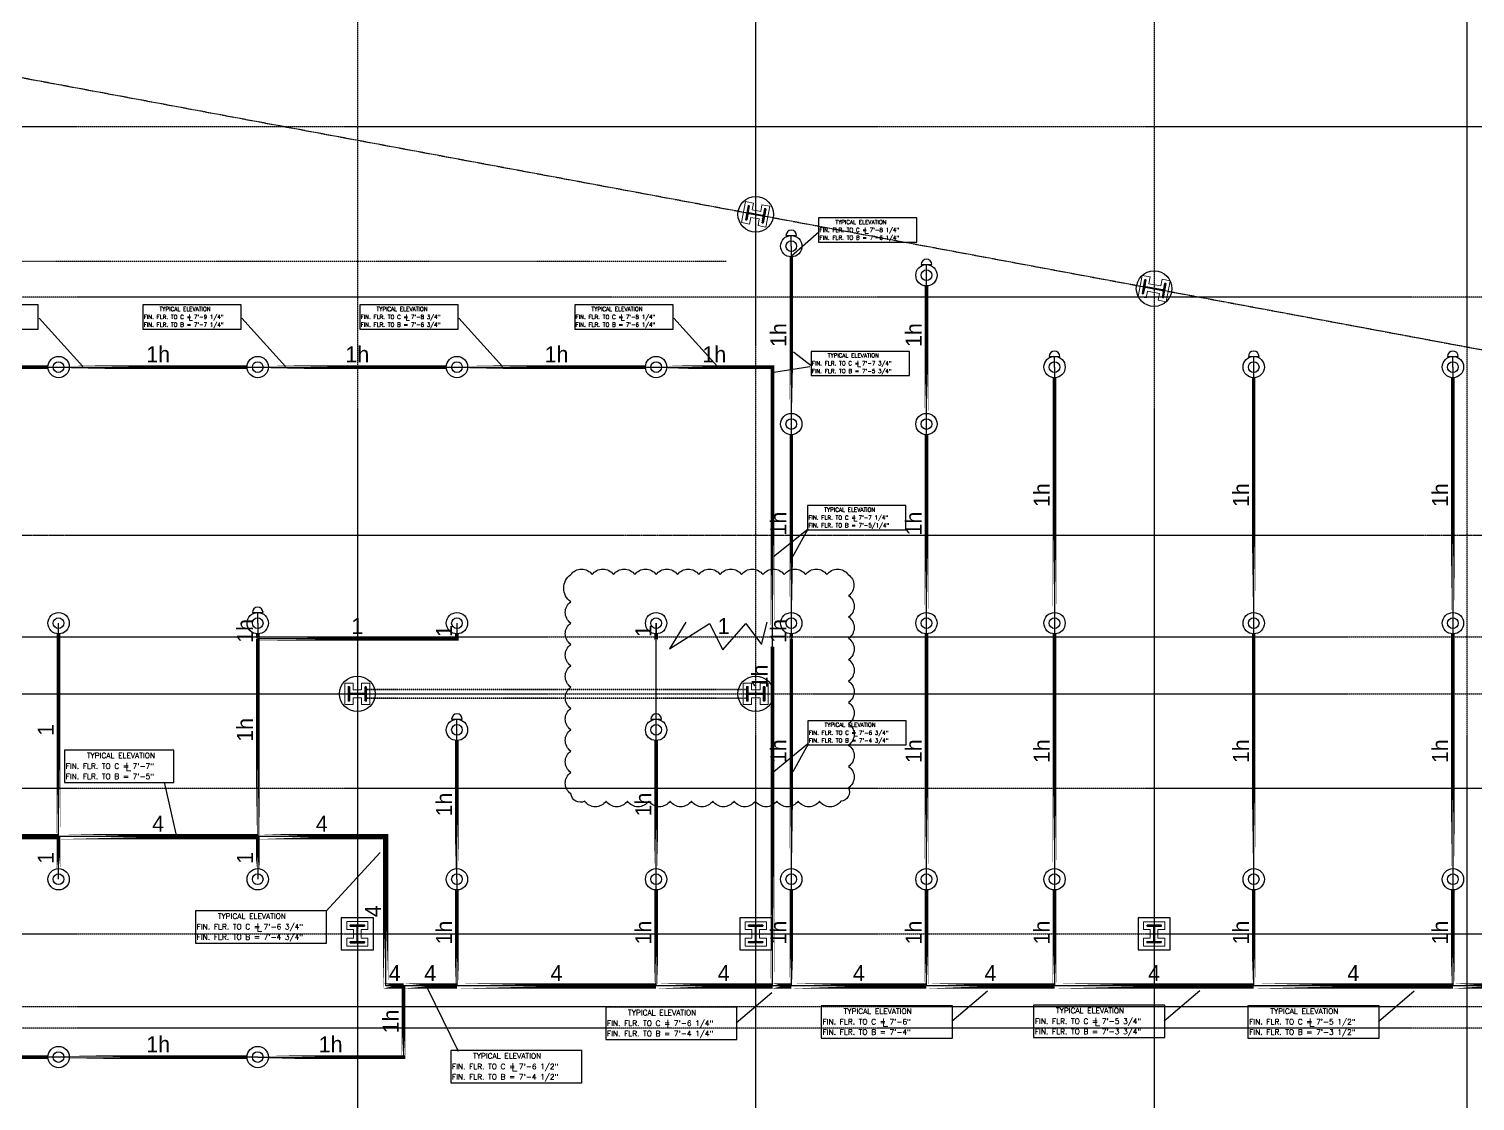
# Model space of a CAD drawing. Header units: inches. Extents: x 1442 to 5389, y 34 to 2400.
# Drawn here: x 3740 to 4553, y 1110 to 1712 of the extents above; entities that cross this region are included whole.
import ezdxf
from ezdxf.enums import TextEntityAlignment as Align

# ---------------------------------------------------------------- set-up
doc = ezdxf.new("R2010")
doc.units = ezdxf.units.IN
doc.header["$MEASUREMENT"] = 0
for name, pattern in [('CENTER2', [1.125, 0.75, -0.125, 0.125, -0.125]), ('DASHDOT2', [0.5, 0.25, -0.125, 0, -0.125]), ('HIDDEN2', [0.1875, 0.125, -0.0625])]:
    doc.linetypes.add(name, pattern=pattern)
for name, color, linetype, lineweight in [('A-Detl-Hatch', 1, 'Continuous', 18), ('A-Detl-Wide', 2, 'Continuous', 35), ('S-Detl-Hatch', 1, 'Continuous', 18), ('S-Detl-Wide', 3, 'Continuous', 35)]:
    doc.layers.add(name, color=color, linetype=linetype, lineweight=lineweight)
for name, color, linetype in [('A-Grid(SmallScale)', 11, 'CENTER2'), ('A-Roof-Above', 7, 'HIDDEN2'), ('ALAN MARKUP', 6, 'Continuous'), ('Coordination', 1, 'Continuous'), ('HEADUP', 1, 'Continuous'), ('PIPEBL', 1, 'Continuous'), ('pipemn', 1, 'Continuous'), ('PIPESPC', 1, 'Continuous'), ('S-Structural Concrete', 4, 'Continuous'), ('spk-cap', 1, 'Continuous'), ('TIDYPIPE', 1, 'Continuous')]:
    doc.layers.add(name, color=color, linetype=linetype)
doc.layers.add('Zoning Envelope', color=7, linetype='DASHDOT2', true_color=0xaa0061)
doc.styles.add('PIPE', font='PIPE.SHX')
doc.styles.add('ROMAND', font='romand', dxfattribs={"width": 0.75, "height": 1.5})
doc.styles.add('ROMANS', font='ROMANS', dxfattribs={"height": 0.25})

# ---------------------------------------------------------------- blocks, each defined once
blk = doc.blocks.new('*U22')
at = {"layer": 'A-Detl-Hatch'}
h = blk.add_hatch(dxfattribs=at)
h.set_pattern_fill('ANSI32', color=256, scale=6, style=0)
h.set_pattern_definition([(45, (0, -4.96), (-1.591, 1.591), []), (45, (1.0607, -4.96), (-1.591, 1.591), [])])
edge = h.paths.add_edge_path()
edge.add_line((3.9925, -9.92), (3.9925, -9.39))
edge.add_line((3.9925, -9.39), (0.6575, -9.39))
edge.add_arc((0.6575, -8.89), 0.5, 180, 270, ccw=False)
edge.add_line((0.1575, -8.89), (0.1575, -1.03))
edge.add_arc((0.6575, -1.03), 0.5, 90, 180, ccw=False)
edge.add_line((0.6575, -0.53), (3.9925, -0.53))
edge.add_line((3.9925, -0.53), (3.9925, 0))
edge.add_line((3.9925, 0), (-3.9925, 0))
edge.add_line((-3.9925, 0), (-3.9925, -0.53))
edge.add_line((-3.9925, -0.53), (-0.6575, -0.53))
edge.add_arc((-0.6575, -1.03), 0.5, 0, 90, ccw=False)
edge.add_line((-0.1575, -1.03), (-0.1575, -8.89))
edge.add_arc((-0.6575, -8.89), 0.5, -90, 0, ccw=False)
edge.add_line((-0.6575, -9.39), (-3.9925, -9.39))
edge.add_line((-3.9925, -9.39), (-3.9925, -9.92))
edge.add_line((-3.9925, -9.92), (3.9925, -9.92))
at = {"color": 0, "linetype": 'ByBlock'}
blk.add_lwpolyline([(3.9925, -9.92), (3.9925, -9.39), (0.6575, -9.39, -0.41421356), (0.1575, -8.89), (0.1575, -1.03, -0.41421356), (0.6575, -0.53), (3.9925, -0.53), (3.9925, 0), (-3.9925, 0), (-3.9925, -0.53), (-0.6575, -0.53, -0.41421356), (-0.1575, -1.03), (-0.1575, -8.89, -0.41421356), (-0.6575, -9.39), (-3.9925, -9.39), (-3.9925, -9.92)], format="xyb", close=True, dxfattribs=at)
blk = doc.blocks.new('w10x39')
at = {"layer": 'S-Detl-Hatch'}
blk.add_lwpolyline([(13843.55, -7311.37), (13843.55, -7306.84), (13839.72, -7306.84), (13839.72, -7301.98), (13843.55, -7301.98), (13843.55, -7297.45), (13831.57, -7297.45), (13831.57, -7301.98), (13835.4, -7301.98), (13835.4, -7306.84), (13831.57, -7306.84), (13831.57, -7311.37)], close=True, dxfattribs=at)
at = {"layer": 'A-Detl-Wide'}
blk.add_blockref('*U22', (13837.56, -7299.45), dxfattribs=at)
blk = doc.blocks.new('*U14')
at = {"layer": 'A-Detl-Hatch'}
h = blk.add_hatch(dxfattribs=at)
h.set_pattern_fill('ANSI32', color=256, scale=6, style=0)
h.set_pattern_definition([(45, (0, -4.865), (-1.591, 1.591), []), (45, (1.0607, -4.865), (-1.591, 1.591), [])])
edge = h.paths.add_edge_path()
edge.add_line((3.98, -9.73), (3.98, -9.295))
edge.add_line((3.98, -9.295), (0.645, -9.295))
edge.add_arc((0.645, -8.795), 0.5, 180, 270, ccw=False)
edge.add_line((0.145, -8.795), (0.145, -0.935))
edge.add_arc((0.645, -0.935), 0.5, 90, 180, ccw=False)
edge.add_line((0.645, -0.435), (3.98, -0.435))
edge.add_line((3.98, -0.435), (3.98, 0))
edge.add_line((3.98, 0), (-3.98, 0))
edge.add_line((-3.98, 0), (-3.98, -0.435))
edge.add_line((-3.98, -0.435), (-0.645, -0.435))
edge.add_arc((-0.645, -0.935), 0.5, 0, 90, ccw=False)
edge.add_line((-0.145, -0.935), (-0.145, -8.795))
edge.add_arc((-0.645, -8.795), 0.5, -90, 0, ccw=False)
edge.add_line((-0.645, -9.295), (-3.98, -9.295))
edge.add_line((-3.98, -9.295), (-3.98, -9.73))
edge.add_line((-3.98, -9.73), (3.98, -9.73))
at = {"color": 0, "linetype": 'ByBlock'}
blk.add_lwpolyline([(3.98, -9.73), (3.98, -9.295), (0.645, -9.295, -0.4142136), (0.145, -8.795), (0.145, -0.935, -0.4142136), (0.645, -0.435), (3.98, -0.435), (3.98, 0), (-3.98, 0), (-3.98, -0.435), (-0.645, -0.435, -0.4142136), (-0.145, -0.935), (-0.145, -8.795, -0.4142136), (-0.645, -9.295), (-3.98, -9.295), (-3.98, -9.73)], format="xyb", close=True, dxfattribs=at)
blk = doc.blocks.new('W10X33')
at = {"layer": 'S-Detl-Hatch'}
blk.add_lwpolyline([(13773.78, -7310.28), (13773.78, -7305.84), (13769.95, -7305.84), (13769.95, -7300.98), (13773.78, -7300.98), (13773.78, -7296.55), (13761.82, -7296.55), (13761.82, -7300.98), (13765.66, -7300.98), (13765.66, -7305.84), (13761.82, -7305.84), (13761.82, -7310.28)], close=True, dxfattribs=at)
at = {"layer": 'A-Detl-Wide'}
blk.add_blockref('*U14', (13767.8, -7298.55), dxfattribs=at)
blk = doc.blocks.new('*U23')
at = {"layer": 'A-Detl-Hatch'}
h = blk.add_hatch(dxfattribs=at)
h.set_pattern_fill('ANSI32', color=256, scale=6, style=0)
h.set_pattern_definition([(45, (0, -5.05), (-1.591, 1.591), []), (45, (1.0607, -5.05), (-1.591, 1.591), [])])
edge = h.paths.add_edge_path()
edge.add_line((4.01, -10.1), (4.01, -9.48))
edge.add_line((4.01, -9.48), (0.675, -9.48))
edge.add_arc((0.675, -8.98), 0.5, 180, 270, ccw=False)
edge.add_line((0.175, -8.98), (0.175, -1.12))
edge.add_arc((0.675, -1.12), 0.5, 90, 180, ccw=False)
edge.add_line((0.675, -0.62), (4.01, -0.62))
edge.add_line((4.01, -0.62), (4.01, 0))
edge.add_line((4.01, 0), (-4.01, 0))
edge.add_line((-4.01, 0), (-4.01, -0.62))
edge.add_line((-4.01, -0.62), (-0.675, -0.62))
edge.add_arc((-0.675, -1.12), 0.5, 0, 90, ccw=False)
edge.add_line((-0.175, -1.12), (-0.175, -8.98))
edge.add_arc((-0.675, -8.98), 0.5, -90, 0, ccw=False)
edge.add_line((-0.675, -9.48), (-4.01, -9.48))
edge.add_line((-4.01, -9.48), (-4.01, -10.1))
edge.add_line((-4.01, -10.1), (4.01, -10.1))
at = {"color": 0, "linetype": 'ByBlock'}
blk.add_lwpolyline([(4.01, -10.1), (4.01, -9.48), (0.675, -9.48, -0.4142136), (0.175, -8.98), (0.175, -1.12, -0.4142136), (0.675, -0.62), (4.01, -0.62), (4.01, 0), (-4.01, 0), (-4.01, -0.62), (-0.675, -0.62, -0.4142136), (-0.175, -1.12), (-0.175, -8.98, -0.4142136), (-0.675, -9.48), (-4.01, -9.48), (-4.01, -10.1)], format="xyb", close=True, dxfattribs=at)
blk = doc.blocks.new('W10X45')
at = {"layer": 'S-Detl-Hatch'}
blk.add_lwpolyline([(13921.91, -7311.37), (13921.91, -7306.75), (13918.07, -7306.75), (13918.07, -7301.89), (13921.91, -7301.89), (13921.91, -7297.27), (13909.89, -7297.27), (13909.89, -7301.89), (13913.72, -7301.89), (13913.72, -7306.75), (13909.89, -7306.75), (13909.89, -7311.37)], close=True, dxfattribs=at)
at = {"layer": 'A-Detl-Wide'}
blk.add_blockref('*U23', (13915.9, -7299.27), dxfattribs=at)
blk = doc.blocks.new('*U20')
at = {"layer": 'A-Detl-Hatch'}
h = blk.add_hatch(dxfattribs=at)
h.set_pattern_fill('ANSI32', color=256, scale=6, style=0)
h.set_pattern_definition([(45, (0, -5.97), (-1.591, 1.591), []), (45, (1.0607, -5.97), (-1.591, 1.591), [])])
edge = h.paths.add_edge_path()
edge.add_line((4.0025, -11.94), (4.0025, -11.425))
edge.add_line((4.0025, -11.425), (0.7475, -11.425))
edge.add_arc((0.7475, -10.825), 0.6, 180, 270, ccw=False)
edge.add_line((0.1475, -10.825), (0.1475, -1.115))
edge.add_arc((0.7475, -1.115), 0.6, 90, 180, ccw=False)
edge.add_line((0.7475, -0.515), (4.0025, -0.515))
edge.add_line((4.0025, -0.515), (4.0025, 0))
edge.add_line((4.0025, 0), (-4.0025, 0))
edge.add_line((-4.0025, 0), (-4.0025, -0.515))
edge.add_line((-4.0025, -0.515), (-0.7475, -0.515))
edge.add_arc((-0.7475, -1.115), 0.6, 0, 90, ccw=False)
edge.add_line((-0.1475, -1.115), (-0.1475, -10.825))
edge.add_arc((-0.7475, -10.825), 0.6, -90, 0, ccw=False)
edge.add_line((-0.7475, -11.425), (-4.0025, -11.425))
edge.add_line((-4.0025, -11.425), (-4.0025, -11.94))
edge.add_line((-4.0025, -11.94), (4.0025, -11.94))
at = {"color": 0, "linetype": 'ByBlock'}
blk.add_lwpolyline([(4.0025, -11.94), (4.0025, -11.425), (0.7475, -11.425, -0.41421356), (0.1475, -10.825), (0.1475, -1.115, -0.41421356), (0.7475, -0.515), (4.0025, -0.515), (4.0025, 0), (-4.0025, 0), (-4.0025, -0.515), (-0.7475, -0.515, -0.41421356), (-0.1475, -1.115), (-0.1475, -10.825, -0.41421356), (-0.7475, -11.425), (-4.0025, -11.425), (-4.0025, -11.94)], format="xyb", close=True, dxfattribs=at)
blk = doc.blocks.new('W12X40')
at = {"layer": 'S-Detl-Hatch'}
blk.add_lwpolyline([(14080.89, -7310.28), (14080.89, -7305.76), (14077.04, -7305.76), (14077.04, -7298.85), (14080.89, -7298.85), (14080.89, -7294.34), (14068.89, -7294.34), (14068.89, -7298.85), (14072.74, -7298.85), (14072.74, -7305.76), (14068.89, -7305.76), (14068.89, -7310.28)], close=True, dxfattribs=at)
at = {"layer": 'A-Detl-Wide'}
blk.add_blockref('*U20', (14074.89, -7296.34), dxfattribs=at)
blk = doc.blocks.new('SPRIG1')
for radius in [6, 3]:
    blk.add_circle((0, 0), radius)
blk = doc.blocks.new('PIPESPC')
at = {"layer": 'PIPESPC', "style": 'PIPE', "width": 0.9}
blk.add_attdef('SIZE', text='', height=9, dxfattribs=at).set_placement((0, 4.02), align=Align.CENTER)
at = {"layer": 'PIPESPC', "style": 'PIPE', "flags": 1}
blk.add_attdef('SCHED', (25.3, 3.89), '', height=9, dxfattribs=at)
blk = doc.blocks.new('CAP')
blk.add_line((0, 3), (0, -3))
blk.add_arc((0, 0), 3, 270, 90)

msp = doc.modelspace()

# ---------------------------------------------------------------- linework, layer by layer
at = {"layer": 'A-Grid(SmallScale)'}
for p, q in [((3924.5, 2370.32), (3924.5, 491.06)), ((4148.5, 491.06), (4148.5, 2370.32)), ((4372.5, 2370.32), (4372.5, 491.06)), ((4548.5, 491.06), (4548.5, 2370.32)), ((1580.5, 2086.87), (5388.5, 1377.08)), ((1580.5, 1657.58), (5388.5, 1657.58)), ((5388.5, 1561.58), (1580.5, 1561.58)), ((5388.5, 1427.58), (1580.5, 1427.58)), ((1595.39, 1370.58), (5388.5, 1370.58)), ((1595.39, 1338.58), (5388.5, 1338.58)), ((1580.5, 1285.58), (5388.5, 1285.58)), ((1580.5, 1203.58), (5388.5, 1203.58)), ((5388.5, 1162.58), (1601.75, 1162.58)), ((5388.5, 1150.58), (1580.5, 1150.58))]:
    msp.add_line(p, q, dxfattribs=at)
at = {"layer": 'A-Roof-Above'}
msp.add_line((3575.13, 1581.89), (4131.88, 1581.89), dxfattribs=at)
at = {"layer": 'ALAN MARKUP'}
msp.add_lwpolyline([(4044.54, 1405.61, -0.520567), (4056.54, 1405.61, -0.520567), (4068.54, 1405.61, -0.520567), (4080.54, 1405.61, -0.520567), (4092.54, 1405.61, -0.520567), (4104.54, 1405.61, -0.520567), (4116.54, 1405.61, -0.520567), (4128.54, 1405.61, -0.520567), (4140.54, 1405.61, -0.520567), (4152.54, 1405.61, -0.520567), (4164.54, 1405.61, -0.520567), (4176.54, 1405.61, -0.520567), (4188.54, 1405.61, -0.520567), (4200.54, 1405.61, -0.520567), (4200.72, 1393.79, -0.520567), (4200.72, 1381.79, -0.520567), (4200.72, 1369.79, -0.520567), (4200.72, 1357.79, -0.520567), (4200.72, 1345.79, -0.520567), (4200.72, 1333.79, -0.520567), (4200.72, 1321.79, -0.520567), (4200.72, 1309.79, -0.520567), (4200.72, 1297.79, -0.520567), (4200.72, 1285.79, -0.520567), (4196.32, 1278.19, -0.520567), (4184.32, 1278.19, -0.520567), (4172.32, 1278.19, -0.520567), (4160.32, 1278.19, -0.520567), (4148.32, 1278.19, -0.520567), (4136.32, 1278.19, -0.520567), (4124.32, 1278.19, -0.520567), (4112.32, 1278.19, -0.520567), (4100.32, 1278.19, -0.520567), (4088.32, 1278.19, -0.520567), (4076.32, 1278.19, -0.520567), (4064.32, 1278.19, -0.520567), (4052.32, 1278.19, -0.520567), (4044.54, 1282.4, -0.520567), (4044.54, 1294.4, -0.520567), (4044.54, 1306.4, -0.520567), (4044.54, 1318.4, -0.520567), (4044.54, 1330.4, -0.520567), (4044.54, 1342.4, -0.520567), (4044.54, 1354.4, -0.520567), (4044.54, 1366.4, -0.520567), (4044.54, 1378.4, -0.520567), (4044.54, 1390.4, -0.520567)], format="xyb", close=True, dxfattribs=at)
for points in [[(4092.5, 1318.32), (4092.5, 1378.32)], [(4109.18, 1378.9), (4100.07, 1363.9), (4122.57, 1378.09), (4130.07, 1363.37), (4142.93, 1378.09), (4151.77, 1366.31), (4154.99, 1378.9)]]:
    msp.add_lwpolyline(points, dxfattribs=at)
at = {"layer": 'Coordination'}
for p, q in [((4168.68, 1584.86), (4183.9, 1598.3)), ((3770.1, 1522.71), (3745.54, 1549.77)), ((3884.17, 1522.71), (3859.61, 1549.77)), ((4006.12, 1522.71), (3981.56, 1549.77)), ((4126.99, 1522.71), (4102.42, 1549.77)), ((4169.73, 1530.88), (4179.62, 1523.31)), ((4158.63, 1519.55), (4178.89, 1522.73)), ((4158.4, 1415.9), (4177.93, 1431.4)), ((4169.45, 1415.9), (4178.07, 1431.4)), ((4158.74, 1294.94), (4177.6, 1310.44)), ((4169.6, 1294.94), (4178.22, 1310.44)), ((3822.68, 1259.92), (3816.13, 1288.97)), ((3937.41, 1249.43), (3906.85, 1216.23)), ((3964, 1172.95), (3981.18, 1137.62)), ((4278.78, 1171.3), (4258.78, 1154.24)), ((4398.15, 1171.6), (4378.15, 1154.53)), ((4518.65, 1171.29), (4498.65, 1154.22)), ((4157.57, 1170.44), (4137.58, 1153.37))]:
    msp.add_line(p, q, dxfattribs=at)
for points in [[(4183.86, 1592.54), (4239.15, 1592.54), (4239.15, 1606.17), (4183.86, 1606.17)], [(3689.83, 1543.63), (3745.13, 1543.63), (3745.13, 1557.25), (3689.83, 1557.25)], [(3803.9, 1543.63), (3859.19, 1543.63), (3859.19, 1557.25), (3803.9, 1557.25)], [(3925.85, 1543.63), (3981.14, 1543.63), (3981.14, 1557.25), (3925.85, 1557.25)], [(4046.71, 1543.63), (4102.01, 1543.63), (4102.01, 1557.25), (4046.71, 1557.25)], [(4179.58, 1517.56), (4234.87, 1517.56), (4234.87, 1531.18), (4179.58, 1531.18)], [(4177.62, 1430.79), (4232.91, 1430.79), (4232.91, 1444.42), (4177.62, 1444.42)], [(4177.77, 1309.83), (4233.07, 1309.83), (4233.07, 1323.46), (4177.77, 1323.46)], [(3759.85, 1288.75), (3821.4, 1288.75), (3821.4, 1306.92), (3759.85, 1306.92)], [(3833.5, 1198.44), (3907.22, 1198.44), (3907.22, 1216.61), (3833.5, 1216.61)], [(4185.38, 1145.01), (4259.11, 1145.01), (4259.11, 1163.18), (4185.38, 1163.18)], [(4304.75, 1145.3), (4378.48, 1145.3), (4378.48, 1163.47), (4304.75, 1163.47)], [(4425.25, 1145), (4498.98, 1145), (4498.98, 1163.17), (4425.25, 1163.17)], [(4064.18, 1144.15), (4137.9, 1144.15), (4137.9, 1162.32), (4064.18, 1162.32)], [(3977.02, 1119.82), (4050.75, 1119.82), (4050.75, 1137.99), (3977.02, 1137.99)]]:
    msp.add_lwpolyline(points, close=True, dxfattribs=at)
at = {"layer": 'PIPEBL', "color": 1}
for p, q in [((4168.5, 1590.32), (4168.5, 1596.32)), ((4168.5, 1590.32), (4168.5, 1490.32)), ((4244.5, 1573.98), (4244.5, 1579.98)), ((4244.5, 1490.32), (4244.5, 1573.98)), ((3644.5, 1522.32), (3756.5, 1522.32)), ((3756.5, 1522.32), (3868.5, 1522.32)), ((3868.5, 1522.32), (3980.5, 1522.32)), ((3980.5, 1522.32), (4092.5, 1522.32)), ((4092.5, 1522.32), (4157.95, 1522.32)), ((4157.95, 1174.32), (4157.95, 1522.32)), ((4316.5, 1522.32), (4316.5, 1528.32)), ((4316.5, 1522.32), (4316.5, 1378.32)), ((4428.5, 1522.32), (4428.5, 1528.32)), ((4428.5, 1378.32), (4428.5, 1522.32)), ((4540.5, 1522.32), (4540.5, 1528.32)), ((4540.5, 1522.32), (4540.5, 1378.32)), ((4168.5, 1490.32), (4168.5, 1378.32)), ((4244.5, 1378.32), (4244.5, 1490.32)), ((3868.5, 1378.32), (3868.5, 1384.32)), ((3756.5, 1258.32), (3756.5, 1378.32)), ((3868.5, 1378.32), (3868.5, 1369.57)), ((3980.5, 1378.32), (3980.5, 1369.57)), ((4092.5, 1378.32), (4092.5, 1369.57)), ((4168.5, 1378.32), (4168.5, 1369.57)), ((4244.5, 1234.32), (4244.5, 1378.32)), ((4316.5, 1378.32), (4316.5, 1234.32)), ((4428.5, 1234.32), (4428.5, 1378.32)), ((4540.5, 1378.32), (4540.5, 1234.32)), ((3868.5, 1369.57), (3868.5, 1258.32)), ((3980.5, 1369.57), (3868.5, 1369.57)), ((4168.5, 1369.57), (4168.5, 1234.32)), ((3980.5, 1318.32), (3980.5, 1324.32)), ((3980.5, 1234.32), (3980.5, 1318.32)), ((4092.5, 1318.32), (4092.5, 1324.32)), ((4092.5, 1234.32), (4092.5, 1318.32)), ((3756.5, 1234.32), (3756.5, 1258.32)), ((3868.5, 1258.32), (3868.5, 1234.32)), ((3980.5, 1234.32), (3980.5, 1174.32)), ((4092.5, 1174.32), (4092.5, 1234.32)), ((4168.5, 1234.32), (4168.5, 1174.32)), ((4244.5, 1174.32), (4244.5, 1234.32)), ((4316.5, 1234.32), (4316.5, 1174.32)), ((4428.5, 1174.32), (4428.5, 1234.32)), ((4540.5, 1234.32), (4540.5, 1174.32)), ((3950.5, 1174.32), (3950.5, 1134.32)), ((3756.5, 1134.32), (3644.5, 1134.32)), ((3868.5, 1134.32), (3756.5, 1134.32)), ((3868.5, 1134.32), (3950.5, 1134.32))]:
    msp.add_line(p, q, dxfattribs=at)
at = {"layer": 'pipemn', "color": 1}
for p, q in [((3756.5, 1258.32), (3644.5, 1258.32)), ((3868.5, 1258.32), (3756.5, 1258.32)), ((3940.5, 1258.32), (3868.5, 1258.32)), ((3940.5, 1174.32), (3940.5, 1258.32)), ((3950.5, 1174.32), (3940.5, 1174.32)), ((3980.5, 1174.32), (3950.5, 1174.32)), ((4092.5, 1174.32), (3980.5, 1174.32)), ((4168.5, 1174.32), (4092.5, 1174.32)), ((4244.5, 1174.32), (4168.5, 1174.32)), ((4316.5, 1174.32), (4244.5, 1174.32)), ((4428.5, 1174.32), (4316.5, 1174.32)), ((4540.5, 1174.32), (4428.5, 1174.32)), ((4580.5, 1174.32), (4540.5, 1174.32))]:
    msp.add_line(p, q, dxfattribs=at)
at = {"layer": 'S-Detl-Wide', "linetype": 'HIDDEN2'}
for p, q in [((3929.55, 1341.08), (4143.45, 1341.08)), ((3929.55, 1336.08), (4143.45, 1336.08))]:
    msp.add_line(p, q, dxfattribs=at)
at = {"layer": 'S-Structural Concrete'}
for points in [[(3915.5, 1194.58), (3933.5, 1194.58), (3933.5, 1212.58), (3915.5, 1212.58)], [(4139.5, 1194.58), (4157.5, 1194.58), (4157.5, 1212.58), (4139.5, 1212.58)], [(4363.5, 1194.58), (4381.5, 1194.58), (4381.5, 1212.58), (4363.5, 1212.58)]]:
    msp.add_lwpolyline(points, close=True, dxfattribs=at)
for centre in [(4148.5, 1608.21), (4372.5, 1566.46), (3924.5, 1338.58), (4148.5, 1338.58)]:
    msp.add_circle(centre, 10, dxfattribs=at)
at = {"layer": 'TIDYPIPE', "color": 1}
for points, const_width in [([(4168.5, 1496.32), (4168.5, 1584.32)], 2), ([(4244.5, 1496.32), (4244.5, 1567.98)], 2), ([(3650.5, 1522.32), (3750.5, 1522.32)], 2), ([(3762.5, 1522.32), (3862.5, 1522.32)], 2), ([(3874.5, 1522.32), (3974.5, 1522.32)], 2), ([(3986.5, 1522.32), (4086.5, 1522.32)], 2), ([(4098.5, 1522.32), (4158.95, 1522.32)], 2), ([(4157.95, 1374.07), (4157.95, 1523.32)], 2), ([(4316.5, 1384.32), (4316.5, 1516.32)], 2), ([(4428.5, 1384.32), (4428.5, 1516.32)], 2), ([(4540.5, 1384.32), (4540.5, 1516.32)], 2), ([(4168.5, 1384.32), (4168.5, 1484.32)], 2), ([(4244.5, 1384.32), (4244.5, 1484.32)], 2), ([(3756.5, 1258.32), (3756.5, 1372.32)], 2), ([(3868.5, 1369.57), (3868.5, 1372.32)], 2), ([(3868.5, 1258.32), (3868.5, 1369.57)], 2), ([(3868.5, 1369.57), (3981.5, 1369.57)], 2), ([(3980.5, 1368.57), (3980.5, 1372.32)], 2), ([(4092.5, 1368.57), (4092.5, 1372.32)], 2), ([(4157.95, 1174.32), (4157.95, 1365.07)], 2), ([(4168.5, 1369.57), (4168.5, 1372.32)], 2), ([(4168.5, 1240.32), (4168.5, 1369.57)], 2), ([(4244.5, 1240.32), (4244.5, 1372.32)], 2), ([(4316.5, 1240.32), (4316.5, 1372.32)], 2), ([(4428.5, 1240.32), (4428.5, 1372.32)], 2), ([(4540.5, 1240.32), (4540.5, 1372.32)], 2), ([(3980.5, 1240.32), (3980.5, 1312.32)], 2), ([(4092.5, 1240.32), (4092.5, 1312.32)], 2), ([(3940.5, 1172.82), (3940.5, 1259.82)], 3), ([(3644.5, 1258.32), (3756.5, 1258.32)], 3), ([(3756.5, 1258.32), (3868.5, 1258.32)], 3), ([(3756.5, 1240.32), (3756.5, 1258.32)], 2), ([(3868.5, 1258.32), (3942, 1258.32)], 3), ([(3868.5, 1240.32), (3868.5, 1258.32)], 2), ([(3980.5, 1174.32), (3980.5, 1228.32)], 2), ([(4092.5, 1174.32), (4092.5, 1228.32)], 2), ([(4168.5, 1174.32), (4168.5, 1228.32)], 2), ([(4244.5, 1174.32), (4244.5, 1228.32)], 2), ([(4316.5, 1174.32), (4316.5, 1228.32)], 2), ([(4428.5, 1174.32), (4428.5, 1228.32)], 2), ([(4540.5, 1174.32), (4540.5, 1228.32)], 2), ([(3939, 1174.32), (3950.5, 1174.32)], 3), ([(3950.5, 1174.32), (3980.5, 1174.32)], 3), ([(3950.5, 1133.32), (3950.5, 1174.32)], 2), ([(3980.5, 1174.32), (4092.5, 1174.32)], 3), ([(4092.5, 1174.32), (4157.95, 1174.32)], 3), ([(4157.95, 1174.32), (4168.5, 1174.32)], 3), ([(4168.5, 1174.32), (4244.5, 1174.32)], 3), ([(4244.5, 1174.32), (4316.5, 1174.32)], 3), ([(4316.5, 1174.32), (4428.5, 1174.32)], 3), ([(4428.5, 1174.32), (4540.5, 1174.32)], 3), ([(4540.5, 1174.32), (4580.5, 1174.32)], 3), ([(3650.5, 1134.32), (3750.5, 1134.32)], 2), ([(3762.5, 1134.32), (3862.5, 1134.32)], 2), ([(3874.5, 1134.32), (3951.5, 1134.32)], 2)]:
    msp.add_lwpolyline(points, close=True, dxfattribs=dict(at, const_width=const_width))
at = {"layer": 'Zoning Envelope'}
msp.add_lwpolyline([(5388.5, 1427.58), (2320.5, 1427.58, 0.000426), (2187.15, 1427.47, 0.001551), (1580.5, 1424.66, 0.001255)], format="xyb", dxfattribs=at)

# ---------------------------------------------------------------- block references
for name, p, rotation in [('w10x39', (-5567.78, -10656.63), 79.441666666667), ('W12X40', (-5385.2, -10932.08), 79.44166666666703), ('W10X45', (-3379.82, -12577.32), 90), ('W10X45', (-3155.82, -12577.32), 90)]:
    msp.add_blockref(name, p, dxfattribs=dict(rotation=rotation))
for name, p in [('w10x39', (-9913.06, 8507.99)), ('W10X33', (-9619.3, 8506.99)), ('W10X33', (-9395.3, 8506.99))]:
    msp.add_blockref(name, p)
at = {"layer": 'HEADUP'}
for p in [(4168.5, 1590.32), (4244.5, 1573.98), (3756.5, 1522.32), (3868.5, 1522.32), (3980.5, 1522.32), (4092.5, 1522.32), (4316.5, 1522.32), (4428.5, 1522.32), (4540.5, 1522.32), (4168.5, 1490.32), (4244.5, 1490.32), (3756.5, 1378.32), (3868.5, 1378.32), (3980.5, 1378.32), (4092.5, 1378.32), (4168.5, 1378.32), (4244.5, 1378.32), (4316.5, 1378.32), (4428.5, 1378.32), (4540.5, 1378.32), (3980.5, 1318.32), (4092.5, 1318.32), (3756.5, 1234.32), (3868.5, 1234.32), (3980.5, 1234.32), (4092.5, 1234.32), (4168.5, 1234.32), (4244.5, 1234.32), (4316.5, 1234.32), (4428.5, 1234.32), (4540.5, 1234.32), (3756.5, 1134.32), (3868.5, 1134.32)]:
    msp.add_blockref('SPRIG1', p, dxfattribs=at)
at = {"layer": 'PIPESPC'}
ref = msp.add_blockref('PIPESPC', (4168.5, 1540.32), dxfattribs=dict(at, rotation=90))
ref.add_attrib('SIZE', '1h', dxfattribs={"color": 0, "height": 9, "rotation": 90, "style": 'PIPE'}).set_placement((4168.5, 1540.32), align=Align.BOTTOM_CENTER)
ref = msp.add_blockref('PIPESPC', (4244.5, 1540.32), dxfattribs=dict(at, rotation=90))
ref.add_attrib('SIZE', '1h', dxfattribs={"color": 0, "height": 9, "rotation": 90, "style": 'PIPE'}).set_placement((4244.5, 1540.32), align=Align.BOTTOM_CENTER)
ref = msp.add_blockref('PIPESPC', (3812.5, 1522.32), dxfattribs=at)
ref.add_attrib('SIZE', '1h', dxfattribs={"color": 0, "height": 9, "style": 'PIPE'}).set_placement((3812.5, 1522.32), align=Align.BOTTOM_CENTER)
ref = msp.add_blockref('PIPESPC', (3924.5, 1522.32), dxfattribs=at)
ref.add_attrib('SIZE', '1h', dxfattribs={"color": 0, "height": 9, "style": 'PIPE'}).set_placement((3924.5, 1522.32), align=Align.BOTTOM_CENTER)
ref = msp.add_blockref('PIPESPC', (4036.5, 1522.32), dxfattribs=at)
ref.add_attrib('SIZE', '1h', dxfattribs={"color": 0, "height": 9, "style": 'PIPE'}).set_placement((4036.5, 1522.32), align=Align.BOTTOM_CENTER)
ref = msp.add_blockref('PIPESPC', (4125.23, 1522.32), dxfattribs=at)
ref.add_attrib('SIZE', '1h', dxfattribs={"color": 0, "height": 9, "style": 'PIPE'}).set_placement((4125.23, 1522.32), align=Align.BOTTOM_CENTER)
ref = msp.add_blockref('PIPESPC', (4316.5, 1450.32), dxfattribs=dict(at, rotation=90))
ref.add_attrib('SIZE', '1h', dxfattribs={"color": 0, "height": 9, "rotation": 90, "style": 'PIPE'}).set_placement((4316.5, 1450.32), align=Align.BOTTOM_CENTER)
ref = msp.add_blockref('PIPESPC', (4428.5, 1450.32), dxfattribs=dict(at, rotation=90))
ref.add_attrib('SIZE', '1h', dxfattribs={"color": 0, "height": 9, "rotation": 90, "style": 'PIPE'}).set_placement((4428.5, 1450.32), align=Align.BOTTOM_CENTER)
ref = msp.add_blockref('PIPESPC', (4540.5, 1450.32), dxfattribs=dict(at, rotation=90))
ref.add_attrib('SIZE', '1h', dxfattribs={"color": 0, "height": 9, "rotation": 90, "style": 'PIPE'}).set_placement((4540.5, 1450.32), align=Align.BOTTOM_CENTER)
ref = msp.add_blockref('PIPESPC', (4168.5, 1434.32), dxfattribs=dict(at, rotation=90))
ref.add_attrib('SIZE', '1h', dxfattribs={"color": 0, "height": 9, "rotation": 90, "style": 'PIPE'}).set_placement((4168.5, 1434.32), align=Align.BOTTOM_CENTER)
ref = msp.add_blockref('PIPESPC', (4244.5, 1434.32), dxfattribs=dict(at, rotation=90))
ref.add_attrib('SIZE', '1h', dxfattribs={"color": 0, "height": 9, "rotation": 90, "style": 'PIPE'}).set_placement((4244.5, 1434.32), align=Align.BOTTOM_CENTER)
ref = msp.add_blockref('PIPESPC', (3868.5, 1373.95), dxfattribs=dict(at, rotation=90))
ref.add_attrib('SIZE', '1h', dxfattribs={"color": 0, "height": 9, "rotation": 90, "style": 'PIPE'}).set_placement((3868.5, 1373.95), align=Align.BOTTOM_CENTER)
ref = msp.add_blockref('PIPESPC', (3924.5, 1369.57), dxfattribs=at)
ref.add_attrib('SIZE', '1', dxfattribs={"color": 0, "height": 9, "style": 'PIPE'}).set_placement((3924.5, 1369.57), align=Align.BOTTOM_CENTER)
ref = msp.add_blockref('PIPESPC', (3980.5, 1373.95), dxfattribs=dict(at, rotation=90))
ref.add_attrib('SIZE', '1', dxfattribs={"color": 0, "height": 9, "rotation": 90, "style": 'PIPE'}).set_placement((3980.5, 1373.95), align=Align.BOTTOM_CENTER)
ref = msp.add_blockref('PIPESPC', (4092.5, 1373.95), dxfattribs=dict(at, rotation=90))
ref.add_attrib('SIZE', '1', dxfattribs={"color": 0, "height": 9, "rotation": 90, "style": 'PIPE'}).set_placement((4092.5, 1373.95), align=Align.BOTTOM_CENTER)
ref = msp.add_blockref('PIPESPC', (4130.5, 1369.57), dxfattribs=at)
ref.add_attrib('SIZE', '1', dxfattribs={"color": 0, "height": 9, "style": 'PIPE'}).set_placement((4130.5, 1369.57), align=Align.BOTTOM_CENTER)
ref = msp.add_blockref('PIPESPC', (4168.5, 1373.95), dxfattribs=dict(at, rotation=90))
ref.add_attrib('SIZE', '1h', dxfattribs={"color": 0, "height": 9, "rotation": 90, "style": 'PIPE'}).set_placement((4168.5, 1373.95), align=Align.BOTTOM_CENTER)
ref = msp.add_blockref('PIPESPC', (4157.95, 1348.32), dxfattribs=dict(at, rotation=90))
ref.add_attrib('SIZE', '1h', dxfattribs={"color": 0, "height": 9, "rotation": 90, "style": 'PIPE'}).set_placement((4157.95, 1348.32), align=Align.BOTTOM_CENTER)
ref = msp.add_blockref('PIPESPC', (3756.5, 1318.32), dxfattribs=dict(at, rotation=90))
ref.add_attrib('SIZE', '1', dxfattribs={"color": 0, "height": 9, "rotation": 90, "style": 'PIPE'}).set_placement((3756.5, 1318.32), align=Align.BOTTOM_CENTER)
ref = msp.add_blockref('PIPESPC', (3868.5, 1318.32), dxfattribs=dict(at, rotation=90))
ref.add_attrib('SIZE', '1h', dxfattribs={"color": 0, "height": 9, "rotation": 90, "style": 'PIPE'}).set_placement((3868.5, 1318.32), align=Align.BOTTOM_CENTER)
ref = msp.add_blockref('PIPESPC', (4168.5, 1306.32), dxfattribs=dict(at, rotation=90))
ref.add_attrib('SIZE', '1h', dxfattribs={"color": 0, "height": 9, "rotation": 90, "style": 'PIPE'}).set_placement((4168.5, 1306.32), align=Align.BOTTOM_CENTER)
ref = msp.add_blockref('PIPESPC', (4244.5, 1306.32), dxfattribs=dict(at, rotation=90))
ref.add_attrib('SIZE', '1h', dxfattribs={"color": 0, "height": 9, "rotation": 90, "style": 'PIPE'}).set_placement((4244.5, 1306.32), align=Align.BOTTOM_CENTER)
ref = msp.add_blockref('PIPESPC', (4316.5, 1306.32), dxfattribs=dict(at, rotation=90))
ref.add_attrib('SIZE', '1h', dxfattribs={"color": 0, "height": 9, "rotation": 90, "style": 'PIPE'}).set_placement((4316.5, 1306.32), align=Align.BOTTOM_CENTER)
ref = msp.add_blockref('PIPESPC', (4428.5, 1306.32), dxfattribs=dict(at, rotation=90))
ref.add_attrib('SIZE', '1h', dxfattribs={"color": 0, "height": 9, "rotation": 90, "style": 'PIPE'}).set_placement((4428.5, 1306.32), align=Align.BOTTOM_CENTER)
ref = msp.add_blockref('PIPESPC', (4540.5, 1306.32), dxfattribs=dict(at, rotation=90))
ref.add_attrib('SIZE', '1h', dxfattribs={"color": 0, "height": 9, "rotation": 90, "style": 'PIPE'}).set_placement((4540.5, 1306.32), align=Align.BOTTOM_CENTER)
ref = msp.add_blockref('PIPESPC', (3980.5, 1276.32), dxfattribs=dict(at, rotation=90))
ref.add_attrib('SIZE', '1h', dxfattribs={"color": 0, "height": 9, "rotation": 90, "style": 'PIPE'}).set_placement((3980.5, 1276.32), align=Align.BOTTOM_CENTER)
ref = msp.add_blockref('PIPESPC', (4092.5, 1276.32), dxfattribs=dict(at, rotation=90))
ref.add_attrib('SIZE', '1h', dxfattribs={"color": 0, "height": 9, "rotation": 90, "style": 'PIPE'}).set_placement((4092.5, 1276.32), align=Align.BOTTOM_CENTER)
ref = msp.add_blockref('PIPESPC', (3812.5, 1258.32), dxfattribs=at)
ref.add_attrib('SIZE', '4', dxfattribs={"color": 0, "height": 9, "style": 'PIPE'}).set_placement((3812.5, 1258.32), align=Align.BOTTOM_CENTER)
ref = msp.add_blockref('PIPESPC', (3904.5, 1258.32), dxfattribs=at)
ref.add_attrib('SIZE', '4', dxfattribs={"color": 0, "height": 9, "style": 'PIPE'}).set_placement((3904.5, 1258.32), align=Align.BOTTOM_CENTER)
ref = msp.add_blockref('PIPESPC', (3756.5, 1246.32), dxfattribs=dict(at, rotation=90))
ref.add_attrib('SIZE', '1', dxfattribs={"color": 0, "height": 9, "rotation": 90, "style": 'PIPE'}).set_placement((3756.5, 1246.32), align=Align.BOTTOM_CENTER)
ref = msp.add_blockref('PIPESPC', (3868.5, 1246.32), dxfattribs=dict(at, rotation=90))
ref.add_attrib('SIZE', '1', dxfattribs={"color": 0, "height": 9, "rotation": 90, "style": 'PIPE'}).set_placement((3868.5, 1246.32), align=Align.BOTTOM_CENTER)
ref = msp.add_blockref('PIPESPC', (3940.5, 1216.32), dxfattribs=dict(at, rotation=90))
ref.add_attrib('SIZE', '4', dxfattribs={"color": 0, "height": 9, "rotation": 90, "style": 'PIPE'}).set_placement((3940.5, 1216.32), align=Align.BOTTOM_CENTER)
ref = msp.add_blockref('PIPESPC', (3980.5, 1204.32), dxfattribs=dict(at, rotation=90))
ref.add_attrib('SIZE', '1h', dxfattribs={"color": 0, "height": 9, "rotation": 90, "style": 'PIPE'}).set_placement((3980.5, 1204.32), align=Align.BOTTOM_CENTER)
ref = msp.add_blockref('PIPESPC', (4092.5, 1204.32), dxfattribs=dict(at, rotation=90))
ref.add_attrib('SIZE', '1h', dxfattribs={"color": 0, "height": 9, "rotation": 90, "style": 'PIPE'}).set_placement((4092.5, 1204.32), align=Align.BOTTOM_CENTER)
ref = msp.add_blockref('PIPESPC', (4168.5, 1204.32), dxfattribs=dict(at, rotation=90))
ref.add_attrib('SIZE', '1h', dxfattribs={"color": 0, "height": 9, "rotation": 90, "style": 'PIPE'}).set_placement((4168.5, 1204.32), align=Align.BOTTOM_CENTER)
ref = msp.add_blockref('PIPESPC', (4244.5, 1204.32), dxfattribs=dict(at, rotation=90))
ref.add_attrib('SIZE', '1h', dxfattribs={"color": 0, "height": 9, "rotation": 90, "style": 'PIPE'}).set_placement((4244.5, 1204.32), align=Align.BOTTOM_CENTER)
ref = msp.add_blockref('PIPESPC', (4316.5, 1204.32), dxfattribs=dict(at, rotation=90))
ref.add_attrib('SIZE', '1h', dxfattribs={"color": 0, "height": 9, "rotation": 90, "style": 'PIPE'}).set_placement((4316.5, 1204.32), align=Align.BOTTOM_CENTER)
ref = msp.add_blockref('PIPESPC', (4428.5, 1204.32), dxfattribs=dict(at, rotation=90))
ref.add_attrib('SIZE', '1h', dxfattribs={"color": 0, "height": 9, "rotation": 90, "style": 'PIPE'}).set_placement((4428.5, 1204.32), align=Align.BOTTOM_CENTER)
ref = msp.add_blockref('PIPESPC', (4540.5, 1204.32), dxfattribs=dict(at, rotation=90))
ref.add_attrib('SIZE', '1h', dxfattribs={"color": 0, "height": 9, "rotation": 90, "style": 'PIPE'}).set_placement((4540.5, 1204.32), align=Align.BOTTOM_CENTER)
ref = msp.add_blockref('PIPESPC', (3945.5, 1174.32), dxfattribs=at)
ref.add_attrib('SIZE', '4', dxfattribs={"color": 0, "height": 9, "style": 'PIPE'}).set_placement((3945.5, 1174.32), align=Align.BOTTOM_CENTER)
ref = msp.add_blockref('PIPESPC', (3965.5, 1174.32), dxfattribs=at)
ref.add_attrib('SIZE', '4', dxfattribs={"color": 0, "height": 9, "style": 'PIPE'}).set_placement((3965.5, 1174.32), align=Align.BOTTOM_CENTER)
ref = msp.add_blockref('PIPESPC', (4036.5, 1174.32), dxfattribs=at)
ref.add_attrib('SIZE', '4', dxfattribs={"color": 0, "height": 9, "style": 'PIPE'}).set_placement((4036.5, 1174.32), align=Align.BOTTOM_CENTER)
ref = msp.add_blockref('PIPESPC', (4130.5, 1174.32), dxfattribs=at)
ref.add_attrib('SIZE', '4', dxfattribs={"color": 0, "height": 9, "style": 'PIPE'}).set_placement((4130.5, 1174.32), align=Align.BOTTOM_CENTER)
ref = msp.add_blockref('PIPESPC', (4206.5, 1174.32), dxfattribs=at)
ref.add_attrib('SIZE', '4', dxfattribs={"color": 0, "height": 9, "style": 'PIPE'}).set_placement((4206.5, 1174.32), align=Align.BOTTOM_CENTER)
ref = msp.add_blockref('PIPESPC', (4280.5, 1174.32), dxfattribs=at)
ref.add_attrib('SIZE', '4', dxfattribs={"color": 0, "height": 9, "style": 'PIPE'}).set_placement((4280.5, 1174.32), align=Align.BOTTOM_CENTER)
ref = msp.add_blockref('PIPESPC', (4372.5, 1174.32), dxfattribs=at)
ref.add_attrib('SIZE', '4', dxfattribs={"color": 0, "height": 9, "style": 'PIPE'}).set_placement((4372.5, 1174.32), align=Align.BOTTOM_CENTER)
ref = msp.add_blockref('PIPESPC', (4484.5, 1174.32), dxfattribs=at)
ref.add_attrib('SIZE', '4', dxfattribs={"color": 0, "height": 9, "style": 'PIPE'}).set_placement((4484.5, 1174.32), align=Align.BOTTOM_CENTER)
ref = msp.add_blockref('PIPESPC', (3950.5, 1154.32), dxfattribs=dict(at, rotation=90))
ref.add_attrib('SIZE', '1h', dxfattribs={"color": 0, "height": 9, "rotation": 90, "style": 'PIPE'}).set_placement((3950.5, 1154.32), align=Align.BOTTOM_CENTER)
ref = msp.add_blockref('PIPESPC', (3812.5, 1134.32), dxfattribs=at)
ref.add_attrib('SIZE', '1h', dxfattribs={"color": 0, "height": 9, "style": 'PIPE'}).set_placement((3812.5, 1134.32), align=Align.BOTTOM_CENTER)
ref = msp.add_blockref('PIPESPC', (3909.5, 1134.32), dxfattribs=at)
ref.add_attrib('SIZE', '1h', dxfattribs={"color": 0, "height": 9, "style": 'PIPE'}).set_placement((3909.5, 1134.32), align=Align.BOTTOM_CENTER)
at = {"layer": 'spk-cap', "rotation": 90.00000000002773}
for p in [(4168.5, 1596.32), (4244.5, 1579.98), (4316.5, 1528.32), (4428.5, 1528.32), (4540.5, 1528.32), (3868.5, 1384.32), (3980.5, 1324.32), (4092.5, 1324.32)]:
    msp.add_blockref('CAP', p, dxfattribs=at)

# ---------------------------------------------------------------- texts
at = {"layer": 'Coordination', "style": 'ROMAND'}
for s, height, p in [('TYPICAL ELEVATION', 2.2781, (4193.29, 1602.76)), ('FIN. FLR. TO C = 7\'-8 1/4"', 2.2781, (4184.38, 1598.29)), ('FIN. FLR. TO B = 7\'-6 1/4"', 2.2781, (4184.38, 1593.95)), ('L', 3.38, (4209.53, 1597.44)), ('TYPICAL ELEVATION', 2.2781, (3813.32, 1553.84)), ('TYPICAL ELEVATION', 2.2781, (3935.27, 1553.84)), ('TYPICAL ELEVATION', 2.2781, (4056.14, 1553.84)), ('FIN. FLR. TO C = 7\'-9 1/4"', 2.2781, (3804.42, 1549.37)), ('FIN. FLR. TO B = 7\'-7 1/4"', 2.2781, (3804.42, 1545.03)), ('L', 3.38, (3829.57, 1548.53)), ('FIN. FLR. TO C = 7\'-8 3/4"', 2.2781, (3926.37, 1549.37)), ('FIN. FLR. TO B = 7\'-6 3/4"', 2.2781, (3926.37, 1545.03)), ('L', 3.38, (3951.52, 1548.53)), ('FIN. FLR. TO C = 7\'-8 1/4"', 2.2781, (4047.24, 1549.37)), ('FIN. FLR. TO B = 7\'-6 1/4"', 2.2781, (4047.24, 1545.03)), ('L', 3.38, (4072.38, 1548.53)), ('TYPICAL ELEVATION', 2.2781, (4189, 1527.77)), ('FIN. FLR. TO C = 7\'-7 3/4"', 2.2781, (4180.1, 1523.3)), ('FIN. FLR. TO B = 7\'-5 3/4"', 2.2781, (4180.1, 1518.96)), ('L', 3.38, (4205.25, 1522.46)), ('FIN. FLR. TO C = 7\'-7 1/4"', 2.2781, (4178.14, 1436.54)), ('TYPICAL ELEVATION', 2.2781, (4187.04, 1441)), ('FIN. FLR. TO B = 7\'-5/1/4"', 2.2781, (4178.14, 1432.19)), ('L', 3.38, (4203.29, 1435.69)), ('FIN. FLR. TO C = 7\'-6 3/4"', 2.2781, (4178.3, 1315.58)), ('TYPICAL ELEVATION', 2.2781, (4187.2, 1320.05)), ('L', 3.38, (4203.44, 1314.73)), ('FIN. FLR. TO B = 7\'-4 3/4"', 2.2781, (4178.3, 1311.23)), ('TYPICAL ELEVATION', 3.0375, (3772.42, 1302.37)), ('FIN. FLR. TO C = 7\'-7"', 3.0375, (3760.54, 1296.42)), ('FIN. FLR. TO B = 7\'-5"', 3.0375, (3760.54, 1290.63)), ('L', 4.5, (3794.07, 1295.29)), ('TYPICAL ELEVATION', 3.0375, (3846.06, 1212.06)), ('FIN. FLR. TO C = 7\'-6 3/4"', 3.0375, (3834.19, 1206.1)), ('FIN. FLR. TO B = 7\'-4 3/4"', 3.0375, (3834.19, 1200.31)), ('L', 4.5, (3867.72, 1204.98)), ('FIN. FLR. TO C = 7\'-6 1/4"', 3.0375, (4064.87, 1151.81)), ('TYPICAL ELEVATION', 3.0375, (4076.74, 1157.77)), ('L', 4.5, (4098.4, 1150.68)), ('FIN. FLR. TO C = 7\'-6"', 3.0375, (4186.08, 1152.67)), ('TYPICAL ELEVATION', 3.0375, (4197.95, 1158.63)), ('L', 4.5, (4219.61, 1151.54)), ('FIN. FLR. TO C = 7\'-5 3/4"', 3.0375, (4305.45, 1152.96)), ('TYPICAL ELEVATION', 3.0375, (4317.32, 1158.92)), ('L', 4.5, (4338.98, 1151.84)), ('FIN. FLR. TO C = 7\'-5 1/2"', 3.0375, (4425.95, 1152.66)), ('TYPICAL ELEVATION', 3.0375, (4437.82, 1158.62)), ('L', 4.5, (4459.48, 1151.53)), ('FIN. FLR. TO B = 7\'-4 1/4"', 3.0375, (4064.87, 1146.02)), ('FIN. FLR. TO B = 7\'-4"', 3.0375, (4186.08, 1146.88)), ('FIN. FLR. TO B = 7\'-3 3/4"', 3.0375, (4305.45, 1147.17)), ('FIN. FLR. TO B = 7\'-3 1/2"', 3.0375, (4425.95, 1146.87)), ('FIN. FLR. TO C = 7\'-6 1/2"', 3.0375, (3977.72, 1127.48)), ('TYPICAL ELEVATION', 3.0375, (3989.59, 1133.44)), ('L', 4.5, (4011.25, 1126.36)), ('FIN. FLR. TO B = 7\'-4 1/2"', 3.0375, (3977.72, 1121.69))]:
    msp.add_text(s, height=height, dxfattribs=at).set_placement(p)
at = {"layer": 'Coordination', "insert": (3968.25, 1318.07), "char_height": 0.25, "attachment_point": 9, "style": 'ROMANS'}
msp.add_mtext('\\A1;', dxfattribs=at)

doc.saveas('drawing.dxf')
